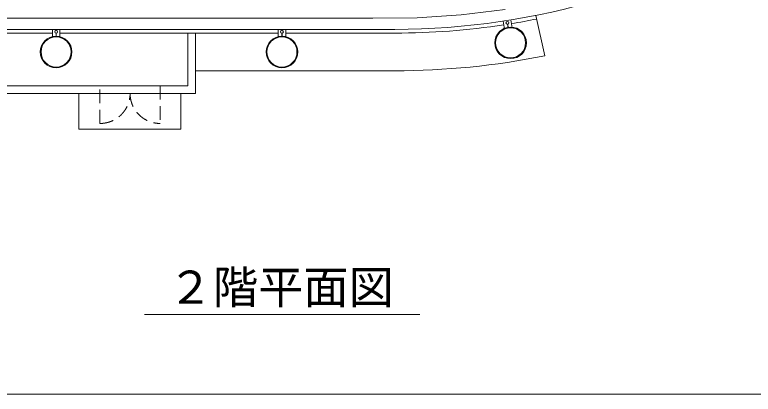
# Model space of a CAD drawing. Units: millimetres, scale not verified, with parts at other scales. Extents: x -50538 to 33462, y -30616 to 28184.
# Drawn here: x -16416 to 3202, y -30616 to -20536 of the extents above; entities that cross this region are included whole.
import ezdxf
from ezdxf.enums import TextEntityAlignment as Align

# ---------------------------------------------------------------- set-up
doc = ezdxf.new("R2010")
doc.units = ezdxf.units.MM
doc.header["$LTSCALE"] = 300
doc.linetypes.add('DASHED1', pattern=[1.8, 1.2, -0.6])
doc.layers.add('1-0_130', color=7, linetype='Continuous', lineweight=9)
doc.layers.add('F-0', color=7, linetype='Continuous', lineweight=9)
doc.styles.add('HG創英角ｺﾞｼｯｸUB', font='')
doc.styles.get('HG創英角ｺﾞｼｯｸUB').set_extended_font_data('HG創英角ｺﾞｼｯｸUB')

msp = doc.modelspace()

# ---------------------------------------------------------------- linework, layer by layer
at = {"layer": '1-0_130'}
for p, q in [((-3385.6, -20391.5), (-4554.2, -20539.1)), ((-4554.2, -20539.1), (-5729.4, -20613.1)), ((-2570.8, -20551), (-2337.4, -21626.1)), ((-6904.7, -20622.3), (-19393.6, -20622.3)), ((-5729.4, -20613.1), (-6904, -20622.3)), ((-3437.4, -20704.1), (-3404.1, -20914.5)), ((-3308.7, -20886.5), (-3324.4, -20787.7)), ((-3321.4, -20787.3), (-3305.8, -20886)), ((-3206.5, -20883.2), (-3239.8, -20672.8)), ((-6318.6, -20923.3), (-19393.6, -20923.3)), ((-15416.2, -20922.9), (-15416.6, -21135.8)), ((-15216.6, -21136.1), (-15216.2, -20923.2)), ((-9417.7, -20922.9), (-9418, -21135.8)), ((-9218, -21136.1), (-9217.7, -20923.2)), ((-19393.6, -21023.3), (-15416.4, -21023.3)), ((-15317.9, -21023.3), (-15318, -21123.3)), ((-15315, -21123.3), (-15314.9, -21023.3)), ((-15216.4, -21023.3), (-9417.8, -21023.3)), ((-11818.6, -21023.3), (-11818.6, -22423.3)), ((-11618.6, -22623.3), (-11618.6, -21023.3)), ((-9319.3, -21023.3), (-9319.5, -21123.3)), ((-9316.5, -21123.3), (-9316.3, -21023.3)), ((-9217.8, -21023.3), (-6318.6, -21023.3)), ((-11618.6, -22023.3), (-6318.6, -22023.3)), ((-11818.6, -22423.3), (-19393.6, -22423.3)), ((-11618.6, -22623.3), (-19393.6, -22623.3))]:
    msp.add_line(p, q, dxfattribs=at)
at = {"layer": '1-0_130', "linetype": 'DASHED1'}
for p, q in [((-11318.6, -21023.3), (-10318.6, -21023.3)), ((-14152.2, -23423.3), (-14152.2, -22423.3)), ((-12552.2, -22423.3), (-12552.2, -23423.3)), ((-14152.2, -22623.3), (-14415.8, -22623.3)), ((-12552.2, -22623.3), (-12288.6, -22623.3))]:
    msp.add_line(p, q, dxfattribs=at)
at = {"layer": '1-0_130'}
msp.add_lwpolyline([(-14713.5, -22623.3), (-14713.5, -23573.3), (-12002.1, -23573.3), (-12002.1, -22623.3)], dxfattribs=at)
for centre, radius in [((-3328.8, -20750.5), 37.5), ((-15316.3, -20985.8), 37.5), ((-9317.8, -20985.8), 37.5), ((-3244.7, -21281.4), 420), ((-3244.7, -21281.4), 400), ((-15317.2, -21523.3), 420), ((-15317.2, -21523.3), 400), ((-9318.6, -21523.3), 420), ((-9318.6, -21523.3), 400)]:
    msp.add_circle(centre, radius, dxfattribs=at)
for radius, start, end in [(19050, 270, 336.44962), (19150, 279.29919, 281.35083), (19150, 270, 278.70079), (20150, 270, 281.39539)]:
    msp.add_arc((-6318.6, -1873.3), radius, start, end, dxfattribs=at)
at = {"layer": '1-0_130', "linetype": 'DASHED1'}
for centre, start, end in [((-14152.2, -22623.3), 270, 0), ((-12552.2, -22623.3), 180, 270)]:
    msp.add_arc(centre, 800, start, end, dxfattribs=at)
at = {"layer": 'F-0'}
for p, q in [((-12971.2, -28497.5), (-5654.1, -28497.5)), ((-50537.5, -30616.2), (33462.5, -30616.2))]:
    msp.add_line(p, q, dxfattribs=at)

# ---------------------------------------------------------------- texts
at = {"layer": 'F-0', "style": 'HG創英角ｺﾞｼｯｸUB'}
msp.add_text('２階平面図', height=879.8, dxfattribs=at).set_placement((-12348.4, -28476.4), align=Align.BOTTOM_LEFT)

doc.saveas('drawing.dxf')
